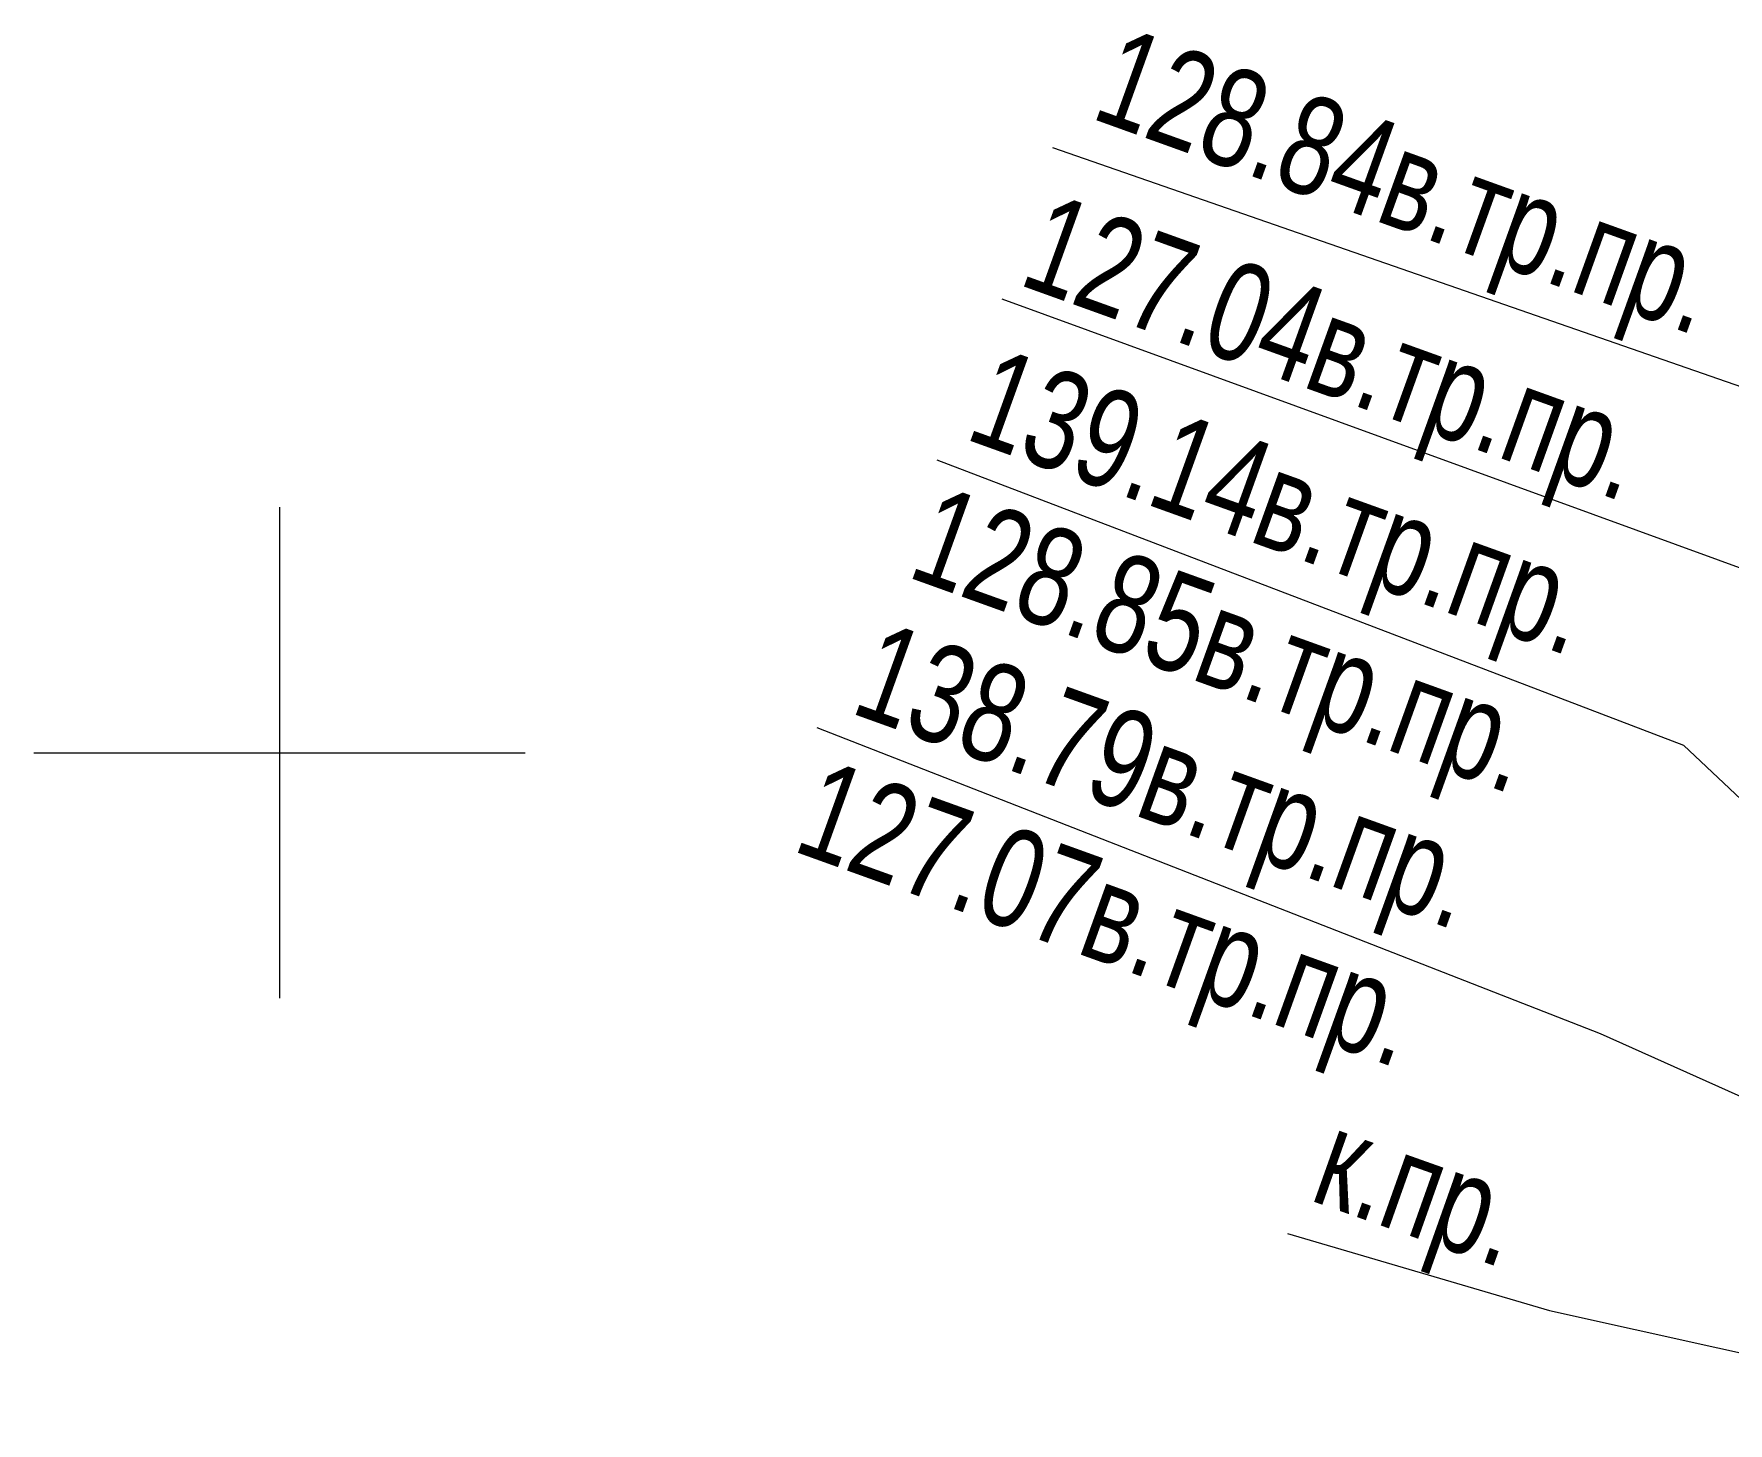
# Model space of a CAD drawing. Extents: x 10098 to 11902, y 8648 to 10202.
# Drawn here: x 11247.5 to 11264.75, y 9093.18 to 9107.32 of the extents above; entities that cross this region are included whole.
import ezdxf

# ---------------------------------------------------------------- set-up
doc = ezdxf.new("R2010")
doc.units = 0
doc.layers.add('49_Проекты', color=7, linetype='Continuous')
doc.layers.add('51_Сетка_координат', color=7, linetype='Continuous')
doc.styles.add('mggt', font='russian_1251.shx', dxfattribs={"width": 0.75, "oblique": 18, "height": 1})

msp = doc.modelspace()

# ---------------------------------------------------------------- linework, layer by layer
at = {"layer": '49_Проекты', "color": 8, "linetype": 'Continuous', "lineweight": 15}
for points in [[(11257.868, 9106.16), (11265.939, 9103.357), (11269.158, 9097.04)], [(11257.355, 9104.619), (11265.083, 9101.804), (11268.66, 9097.17)], [(11256.692, 9102.981), (11264.292, 9100.075), (11268.741, 9095.885)], [(11255.471, 9100.255), (11263.443, 9097.143), (11267.908, 9095.143)], [(11260.261, 9095.107), (11262.929, 9094.322), (11268.101, 9093.176)]]:
    msp.add_lwpolyline(points, dxfattribs=at)
at = {"layer": '51_Сетка_координат', "color": 8, "lineweight": 15}
for points in [[(11250, 9102.5), (11250, 9097.5)], [(11247.5, 9100), (11252.5, 9100)]]:
    msp.add_lwpolyline(points, dxfattribs=at)

# ---------------------------------------------------------------- texts
at = {"layer": '49_Проекты', "color": 8, "linetype": 'Continuous', "lineweight": 15, "style": 'mggt', "width": 0.75}
for s, rotation, p in [('128.84в.тр.пр.', 340.1959, (11258.244, 9106.463)), ('127.04в.тр.пр.', 340.1959, (11257.507, 9104.77)), ('139.14в.тр.пр.', 340.1959, (11256.962, 9103.199)), ('128.85в.тр.пр.', 340.1959, (11256.373, 9101.795)), ('138.79в.тр.пр.', 340.1959, (11255.795, 9100.411)), ('127.07в.тр.пр.', 340.1959, (11255.206, 9099.007)), ('к.пр.', 340.4623, (11260.469, 9095.451))]:
    msp.add_text(s, height=1, rotation=rotation, dxfattribs=at).set_placement(p)

doc.saveas('drawing.dxf')
